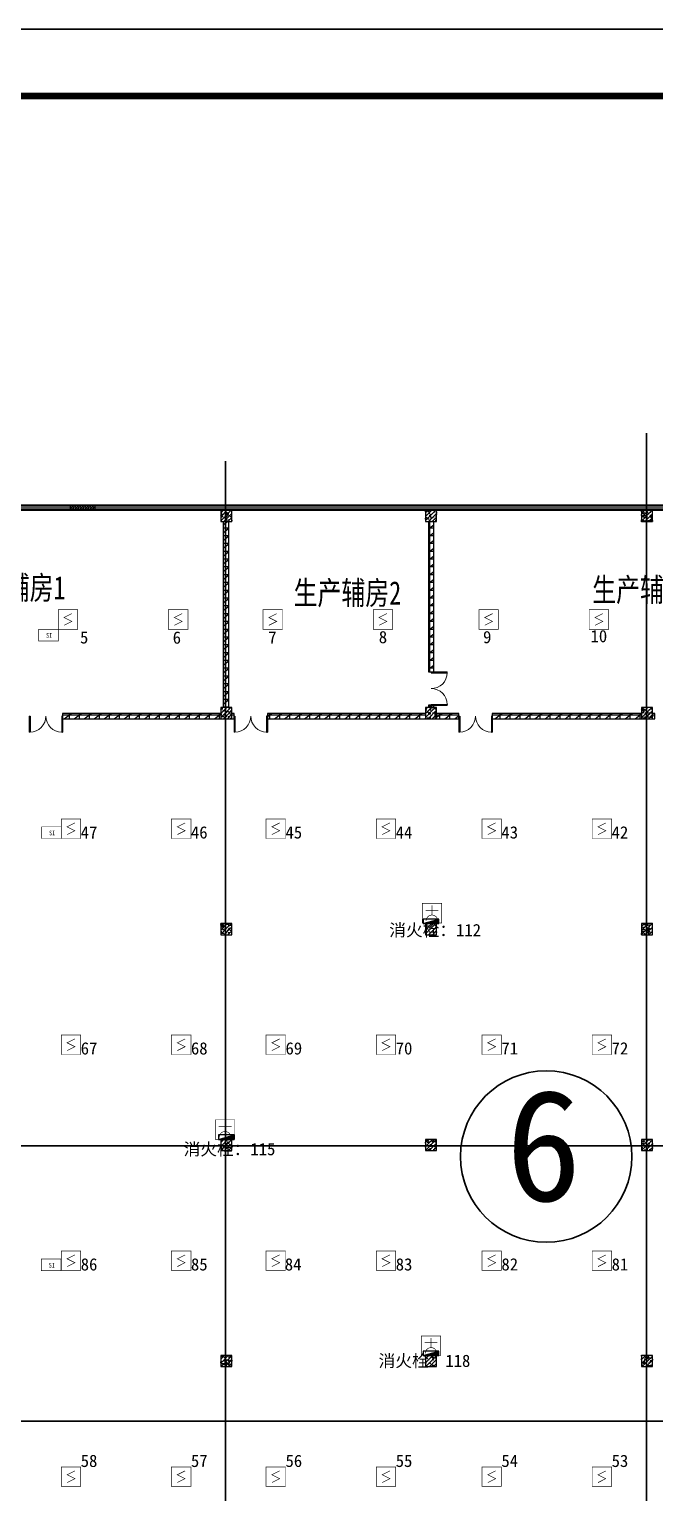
# Model space of a CAD drawing. Header units: millimetres. Extents: x -633009578 to 5705885, y -633235091 to 2571734.
# Drawn here: x 3311370 to 3339470, y 1947487 to 2013212 of the extents above; entities that cross this region are included whole.
import ezdxf
from ezdxf.enums import TextEntityAlignment as Align

# ---------------------------------------------------------------- set-up
doc = ezdxf.new("R2010")
doc.units = ezdxf.units.MM
doc.header["$LTSCALE"] = 1000
doc.header["$MEASUREMENT"] = 0
doc.layers.get('0').update_dxf_attribs({"color": 9})
for name, color, linetype in [('000000000000电气', 7, 'Continuous'), ('3T_WOOD', 21, 'Continuous'), ('A-COLUM(柱)', 255, 'Continuous'), ('A-DOOR(门）', 4, 'Continuous'), ('A-F-AREA(计算)', 5, 'Continuous'), ('A-HATH(填充)', 8, 'Continuous'), ('A-TEXT(房间)', 243, 'Continuous'), ('A-WALL(墙)', 255, 'Continuous'), ('A-WINDOW（窗）', 4, 'Continuous'), ('EQUIP_消火栓', 7, 'Continuous'), ('设备-消防', 3, 'Continuous'), ('设备-箱柜', 3, 'Continuous'), ('院图签、封面151013$0$PUB_TITLE', 153, 'Continuous'), ('院图签、封面151013$0$图签文字', 4, 'Continuous')]:
    doc.layers.add(name, color=color, linetype=linetype)
doc.styles.add('_TCH', font='simhei.ttf', dxfattribs={"width": 0.75, "bigfont": 'hztxt.shx'})
doc.styles.add('IDQSTYLE', font='simhei.ttf', dxfattribs={"width": 0.707, "bigfont": 'hztxt.shx'})
doc.styles.get("Standard").update_dxf_attribs({"font": 'simhei.ttf', "bigfont": 'hztxt.shx'})
doc.styles.add('宋体', font='simhei.ttf')
doc.styles.add('院图签、封面151013$0$-宋体', font='simhei.ttf', dxfattribs={"width": 0.8})
pattern_1 = [(0, (849921.4751960391, 677977.5160347573), (0, 350), []), (37.875, (850321.4751960391, 677977.5160347573), (-169.61527734408, 218.0766567528281), []), (90, (850321.4751960391, 677977.5160347573), (-450, 2.755455298081545e-14), [])]

# ---------------------------------------------------------------- blocks, each defined once
blk = doc.blocks.new('HC001224')
at = {"color": 0, "linetype": 'Continuous', "const_width": 0.2}
blk.add_lwpolyline([(-3.125, 3.125), (3.125, 3.125), (3.125, -3.125), (-3.125, -3.125)], close=True, dxfattribs=at)
blk.add_lwpolyline([(1.25, 1.875), (-1.25, 0.625), (1.25, -0.625), (-1.25, -1.875)], dxfattribs=at)
at = {"color": 0, "style": 'IDQSTYLE', "width": 0.7}
blk.add_attdef('PSFHATT', (5.125, -3.125), '', height=2.5, dxfattribs=at)
blk = doc.blocks.new('HC001552')
at = {"color": 0, "linetype": 'Continuous', "const_width": 0.2}
blk.add_lwpolyline([(-3.125, 3.125), (3.125, 3.125), (3.125, -3.125), (-3.125, -3.125)], close=True, dxfattribs=at)
blk.add_lwpolyline([(-1.875, 2.5, 0.1989123673796508), (-1.325825214724788, 1.174174785275256, 0.1989123673796632), (-1.010554351787499e-15, 0.625, 0.1989123673796561), (1.325825214724758, 1.174174785275198, 0.1989123673796527), (1.875, 2.5)], format="xyb", dxfattribs=at)
for points in [[(-1.4210854715202e-14, 0.625), (0, -2.5)], [(-2.062500000000007, -0.9375000000000071), (2.062499999999993, -0.9374999999999931)]]:
    blk.add_lwpolyline(points, dxfattribs=at)
at = {"color": 0, "style": 'IDQSTYLE', "width": 0.7}
blk.add_attdef('PSFHATT', (5.125, -3.125), '', height=2.5, dxfattribs=at)
blk = doc.blocks.new('HC001180')
at = {"color": 0, "linetype": 'Continuous', "const_width": 0.2}
blk.add_lwpolyline([(-3.125, 1.875000000000028), (3.125, 1.875000000000028), (3.125, -1.874999999999972), (-3.125, -1.874999999999972)], close=True, dxfattribs=at)
at = {"color": 0, "style": 'IDQSTYLE', "width": 0.7}
for tag, p in [('SI', (-0.7698887372055268, -0.8480397754184743)), ('PSFHATT', (5.125, -1.874999999999972))]:
    blk.add_attdef(tag, p, '', height=1.5, dxfattribs=at)
blk = doc.blocks.new('建筑图框_A1')
at = {"layer": '院图签、封面151013$0$PUB_TITLE'}
blk.add_lwpolyline([(0, 0), (84100, 0), (84100, 59400), (0, 59400)], close=True, dxfattribs=at)
at = {"layer": '院图签、封面151013$0$PUB_TITLE', "const_width": 100}
blk.add_lwpolyline([(2500, 1000), (83100, 1000), (83100, 58400), (2500, 58400)], close=True, dxfattribs=at)
at = {"layer": '院图签、封面151013$0$图签文字', "color": 6, "style": '院图签、封面151013$0$-宋体'}
for tag, height, width, p in [('工程主持人', 400, 0.7999999999883585, (79990.91196859907, 29505.93707200652)), ('审定', 400, 0.7999999999883585, (79990.91196859907, 28705.93707200605)), ('审核', 400, 0.7999999999883585, (79990.91196859907, 27905.93707200559)), ('专业负责人', 400, 0.7999999999883585, (79990.91196859907, 27105.93707200512)), ('校对', 400, 0.7999999999883585, (79990.91196859907, 26305.93707200466)), ('设计', 400, 0.7999999999883585, (79990.91196859907, 25505.93707200419)), ('方案设计人', 400, 0.7999999999883585, (79990.91196859907, 24706.79438478127)), ('工程编号', 300, 0.7000000000116415, (81000.00416498398, 8700.424278954277)), ('版次', 300, 0.7000000000116415, (78738.08139540046, 3005.726258059498)), ('日期', 300, 0.7000000000116415, (82038.0813954557, 3000.226258123759)), ('图号', 200, 0.7000000000116415, (82538.08139542397, 2400.075247410685)), ('比例', 300, 0.7000000000116415, (78738.08139537089, 2200.188802679535)), ('图号_X施', 300, 0.7000000000116415, (81538.08139540977, 2200.188802651362)), ('图号_总数', 200, 0.7000000000116415, (82538.08139541186, 2000.075247410219))]:
    blk.add_attdef(tag, text='', height=height, dxfattribs=dict(at, width=width)).set_placement(p, align=Align.MIDDLE_CENTER)
at = {"layer": '院图签、封面151013$0$图签文字', "color": 6, "style": '院图签、封面151013$0$-宋体', "width": 0.7}
for tag, p in [('建设单位_001', (80935.88661794258, 7446.21079580821)), ('工程名称_001', (80933.52706738078, 6045.368099178996)), ('图名_001', (79742.88288308708, 4059.656552180292))]:
    blk.add_attdef(tag, p, '', height=300, dxfattribs=at)
blk = doc.blocks.new('$TwtSys$00000434')
for p, q in [((-0.5, 0.5), (-0.5, -0.5)), ((-0.5, -0.5), (0.5, 0.5)), ((0.5, 0.5), (-0.5, 0.5)), ((0.5, -0.5), (0.5, 0.5)), ((-0.5, -0.5), (0.5, -0.5))]:
    blk.add_line(p, q)
blk.add_solid([(0.5, -0.5), (0.5, 0.5), (-0.5, -0.5)])
blk = doc.blocks.new('G$CD148DACB')
at = {"layer": 'EQUIP_消火栓', "xscale": 700, "yscale": 200, "zscale": 700, "rotation": 359.9999949910436}
for p in [(-86299.99999126745, 116650.0000000428), (-95499.99999126699, 106957.1366238107), (-86299.99999126745, 97250.00000004284)]:
    blk.add_blockref('$TwtSys$00000434', p, dxfattribs=at)
blk = doc.blocks.new('$TCHSYS$WIN2D')
for p, q in [((-0.5, 0.5), (0.5, 0.5)), ((-0.5, 0.5), (-0.4999999999999999, -0.5)), ((0.5, 0.5), (0.4999999999999998, -0.5)), ((0.5, 0.1666666666666666), (-0.5, 0.1666666666666666)), ((0.5, -0.1666666666666667), (-0.5, -0.1666666666666667)), ((-0.4999999999999999, -0.5), (0.5, -0.5))]:
    blk.add_line(p, q)
blk = doc.blocks.new('$DorLib2D$00000002')
for p, q in [((-0.5, -5.684341886080802e-17), (-0.5000000000000007, 0.4875)), ((-0.4750000000000007, 0.4875), (-0.5000000000000007, 0.4875)), ((-0.475, -2.842170943040401e-17), (-0.4750000000000007, 0.4875)), ((0.475, -2.842170943040401e-17), (0.4750000000000007, 0.4875)), ((0.4750000000000007, 0.4875), (0.5000000000000007, 0.4875)), ((0.5, -5.684341886080802e-17), (0.5000000000000007, 0.4875)), ((-0.5, -5.684341886080802e-17), (-0.475, -2.842170943040401e-17)), ((0.5, -5.684341886080802e-17), (0.475, -2.842170943040401e-17))]:
    blk.add_line(p, q)
at = {"lineweight": 13}
for centre, start, end in [((-0.4875, -4.263256414560601e-17), 0, 88.53071641864632), ((0.4875, -4.263256414560601e-17), 91.4692835813537, 180)]:
    blk.add_arc(centre, 0.4875, start, end, dxfattribs=at)
blk = doc.blocks.new('_FZH')
h = blk.add_hatch()
h.set_pattern_fill('钢筋混凝土', color=256, scale=0.1, style=0)
h.set_pattern_definition([(45, (0, 0), (-0.1767766952966369, 0.1767766952966369), []), (50, (0, 0), (0.7172601826007535, -0.06275213498259512), [0.07500000000000001, -0.8250000000000001]), (355, (0, 0), (-0.138751333613, 0.7521921337000119), [0.06, -0.66]), (100.4514, (0.05977168000000001, -0.00522934), (0.5785093817140216, 0.6894395420609536), [0.06374019, -0.701142112]), (46.1842, (0, 0.2), (1.067241048625645, -0.1655190143290181), [0.1125, -1.2375]), (96.6356, (0.088936745, 0.186206693), (0.9346627055487033, 0.9741178709004418), [0.095610288, -1.051713]), (351.1842, (0, 0.2), (0.9346619451336272, 0.9741186009253247), [0.09000000000000001, -0.9900000000000001]), (21, (0.1, 0.15), (0.5969070521184617, -0.4026188906653388), [0.07500000000000001, -0.8250000000000001]), (326, (0.1, 0.15), (0.2433153319215824, 0.7251500450468529), [0.06, -0.66]), (71.4514, (0.149742233, 0.116448394), (0.84022262858149, 0.3225304967099524), [0.06374019, -0.701142112]), (37.50000000000001, (0, 0), (0.01215985531729062, 0.3328938538313115), [0, -0.652, 0, -0.67, 0, -0.6625000000000001]), (7.499999999999999, (0, 0), (0.2630695374421486, 0.3944117118823603), [0, -0.382, 0, -0.637, 0, -0.2525]), (-32.5, (-0.223, 0), (0.533822436172409, -0.02255487173437976), [0, -0.25, 0, -0.78, 0, -1.035]), (-42.5, (-0.323, 0), (0.5831861693423862, 0.1001049823323177), [0, -0.325, 0, -0.518, 0, -0.735])])
h.paths.add_polyline_path([(-0.5, -0.5), (0.5, -0.5), (0.5, 0.5), (-0.5, 0.5)])
blk.add_lwpolyline([(-0.5, -0.5), (0.5, -0.5), (0.5, 0.5), (-0.5, 0.5)], close=True)

msp = doc.modelspace()

# ---------------------------------------------------------------- hatches: boundary and pattern name
at = {"layer": '3T_WOOD'}
h = msp.add_hatch(dxfattribs=at)
h.set_pattern_fill('ANSI31', color=256, scale=50)
h.set_pattern_definition([(45, (2160479.395743424, 677977.51603476), (-56.1266007566822, 56.12660075668221), [])])
h.paths.add_polyline_path([(3313219.983629855, 1991839.596922424), (3314319.983629855, 1991839.596922424), (3314319.983629855, 1991599.596922424), (3313219.983629855, 1991599.596922424)])
at = {"layer": 'A-HATH(填充)'}
h = msp.add_hatch(dxfattribs=at)
h.set_pattern_fill('空心砖', color=256, scale=100, style=0)
h.set_pattern_definition(pattern_1)
h.paths.add_polyline_path([(3320099.994031722, 1982749.596922424), (3320339.994031722, 1982749.596922424), (3320339.994031722, 1991099.596922424), (3320099.994031722, 1991099.596922424)])
h = msp.add_hatch(dxfattribs=at)
h.set_pattern_fill('空心砖', color=256, scale=100, style=0)
h.set_pattern_definition(pattern_1)
h.paths.add_polyline_path([(3329299.994031722, 1991099.596922424), (3329299.994031715, 1984349.596922107), (3329539.994031715, 1984349.596922107), (3329539.994031722, 1991099.596922424)])
h = msp.add_hatch(dxfattribs=at)
h.set_pattern_fill('空心砖', color=256, scale=100, style=0)
h.set_pattern_definition(pattern_1)
h.paths.add_polyline_path([(3319969.994031749, 1982249.596922424), (3319969.994031749, 1982489.596922413), (3312869.994031488, 1982489.596922421), (3312869.994031488, 1982249.596922421)])
h = msp.add_hatch(dxfattribs=at)
h.set_pattern_fill('空心砖', color=256, scale=100, style=0)
h.set_pattern_definition(pattern_1)
h.paths.add_polyline_path([(3320469.994031749, 1982489.596922418), (3320469.994031749, 1982249.596922418), (3320569.994031996, 1982249.596922421), (3320569.994031996, 1982489.596922421)])
h = msp.add_hatch(dxfattribs=at)
h.set_pattern_fill('空心砖', color=256, scale=100, style=0)
h.set_pattern_definition(pattern_1)
h.paths.add_polyline_path([(3329169.994031749, 1982249.596922424), (3329169.994031749, 1982489.596922413), (3322069.994031996, 1982489.596922421), (3322069.994031996, 1982249.596922421)])
h = msp.add_hatch(dxfattribs=at)
h.set_pattern_fill('空心砖', color=256, scale=100, style=0)
h.set_pattern_definition(pattern_1)
h.paths.add_polyline_path([(3329299.994031717, 1982749.596922424), (3329539.994031717, 1982749.596922424), (3329539.994031715, 1982849.596922615), (3329299.994031715, 1982849.596922615)])
h = msp.add_hatch(dxfattribs=at)
h.set_pattern_fill('空心砖', color=256, scale=100, style=0)
h.set_pattern_definition(pattern_1)
h.paths.add_polyline_path([(3329669.994031749, 1982489.596922417), (3329669.994031749, 1982249.596922407), (3330669.994031488, 1982249.596922384), (3330669.994031488, 1982489.596922435)])
h = msp.add_hatch(dxfattribs=at)
h.set_pattern_fill('空心砖', color=256, scale=100, style=0)
h.set_pattern_definition(pattern_1)
h.paths.add_polyline_path([(3338869.994031749, 1982249.596922424), (3338869.994031749, 1982489.596922413), (3332169.994031488, 1982489.596922435), (3332169.994031488, 1982249.596922384)])
h = msp.add_hatch(dxfattribs=at)
h.set_pattern_fill('空心砖', color=256, scale=100, style=0)
h.set_pattern_definition(pattern_1)
h.paths.add_polyline_path([(3339369.994031749, 1982489.596922387), (3339369.994031749, 1982249.596922423), (3339469.994031489, 1982249.596922427), (3339469.994031489, 1982489.596922377)])

# ---------------------------------------------------------------- linework, layer by layer
at = {"elevation": 2e-08}
msp.add_lwpolyline([(2725055.437121258, 2013211.976810416), (4008204.699681385, 2013211.976810416), (4008204.699681385, 1835011.976810416), (2725055.437121258, 1835011.976810416)], close=True, dxfattribs=at)
at = {"layer": '000000000000电气', "color": 4, "lineweight": 35}
for p, q in [((3339106.643402129, 1995068.22392048), (3339106.643402129, 1970447.091011062)), ((3320191.595523163, 1993811.700421182), (3320191.595523163, 1955275.984281542)), ((3339106.643402129, 1970447.091011062), (3339106.643402129, 1941309.012728608)), ((3343723.896011235, 1963072.478434223), (3296873.918288362, 1963072.478434223)), ((3320191.595523163, 1955275.984281542), (3320191.595523163, 1930648.671894973))]:
    msp.add_line(p, q, dxfattribs=at)
at = {"layer": '000000000000电气', "color": 1, "lineweight": 35}
msp.add_line((3358763.3977841, 1950695.334773406), (3310456.955518402, 1950695.334773406), dxfattribs=at)
at = {"layer": '000000000000电气', "color": 2, "lineweight": 35}
msp.add_circle((3334593.715740633, 1962584.986435501), 3849.870411166921, dxfattribs=at)
at = {"layer": '3T_WOOD'}
msp.add_lwpolyline([(3313219.983629855, 1991839.596922424), (3314319.983629855, 1991839.596922424), (3314319.983629855, 1991599.596922424), (3313219.983629855, 1991599.596922424)], close=True, dxfattribs=at)
at = {"layer": 'A-F-AREA(计算)'}
msp.add_lwpolyline([(3282179.971570265, 1991839.59697076), (3416459.971570265, 1991839.59697076), (3416459.971570265, 1855759.59697076), (3282179.971570265, 1855759.59697076)], close=True, dxfattribs=at)
at = {"layer": 'A-WALL(墙)'}
for p, q in [((3320099.994031715, 1982749.596922453), (3320099.994031722, 1991099.596922424)), ((3320339.994031772, 1982749.596922453), (3320339.994031722, 1991099.596922424)), ((3329299.994031722, 1991099.596922424), (3329299.994031715, 1984349.596922107)), ((3329539.994031715, 1984349.596922107), (3329539.994031722, 1991099.596922424)), ((3329299.994031715, 1984349.596922107), (3329539.994031715, 1984349.596922107)), ((3319969.994031977, 1982489.5969224), (3312869.994031488, 1982489.596922421)), ((3312869.994031488, 1982489.596922421), (3312869.994031488, 1982249.596922421)), ((3320569.994031996, 1982489.596922421), (3320469.994031977, 1982489.596923372)), ((3320569.994031996, 1982249.596922421), (3320569.994031996, 1982489.596922421)), ((3329169.994031977, 1982489.596922426), (3322069.994031996, 1982489.596922421)), ((3322069.994031996, 1982489.596922421), (3322069.994031996, 1982249.596922421)), ((3329539.994031715, 1982849.596922615), (3329299.994031715, 1982849.596922615)), ((3329299.994031715, 1982849.596922615), (3329299.994032457, 1982749.596922453)), ((3329539.994032325, 1982749.596922453), (3329539.994031715, 1982849.596922615)), ((3330669.994031488, 1982489.596922435), (3329669.994031977, 1982489.596922487)), ((3330669.994031488, 1982249.596922384), (3330669.994031488, 1982489.596922435)), ((3338869.994031977, 1982489.596922392), (3332169.994031488, 1982489.596922435)), ((3332169.994031488, 1982489.596922435), (3332169.994031488, 1982249.596922384)), ((3339469.994031489, 1982489.596922377), (3339369.994031977, 1982489.596922497)), ((3339469.994031489, 1982249.596922427), (3339469.994031489, 1982489.596922377)), ((3312869.994031488, 1982249.596922421), (3319969.994031977, 1982249.596922409)), ((3320469.994031977, 1982249.596922147), (3320569.994031996, 1982249.596922421)), ((3322069.994031996, 1982249.596922421), (3329169.994031977, 1982249.596922418)), ((3329669.994031977, 1982249.596922279), (3330669.994031488, 1982249.596922384)), ((3332169.994031488, 1982249.596922384), (3338869.994031977, 1982249.596922426)), ((3339369.994031977, 1982249.596922102), (3339469.994031489, 1982249.596922427))]:
    msp.add_line(p, q, dxfattribs=at)

# ---------------------------------------------------------------- block references
at = {"layer": '3T_WOOD'}
msp.add_blockref('G$CD148DACB', (3415719.994031765, 1856499.596922423), dxfattribs=at)
at = {"layer": 'A-COLUM(柱)', "xscale": 500, "yscale": 500, "zscale": 500}
for p in [(3320219.994031749, 1991349.596922424), (3329419.994031749, 1991349.596922424), (3339119.994031749, 1991349.596922424), (3320219.994031749, 1982499.596922424), (3329419.994031749, 1982499.596922424), (3339119.994031749, 1982499.596922424), (3320219.994031749, 1972799.596922424), (3329419.994031749, 1972799.596922424), (3339119.994031749, 1972799.596922424), (3320219.994031749, 1963099.596922424), (3329419.994031749, 1963099.596922424), (3339119.994031749, 1963099.596922424), (3320219.994031749, 1953399.596922424), (3329419.994031749, 1953399.596922424), (3339119.994031749, 1953399.596922424)]:
    msp.add_blockref('_FZH', p, dxfattribs=at)
at = {"layer": 'A-DOOR(门）', "extrusion": (0, 0, -1), "xscale": -1500, "yscale": 1500, "zscale": 1500}
for p, rotation in [((-3329419.994031722, 1983599.596922424), 90.00000000000001), ((-3312119.994031675, 1982369.596922413), 180), ((-3321319.994031936, 1982369.596922413), 180), ((-3331419.994031676, 1982369.596922413), 180)]:
    msp.add_blockref('$DorLib2D$00000002', p, dxfattribs=dict(at, rotation=rotation))
at = {"layer": 'A-WINDOW（窗）', "extrusion": (0, 0, -1), "xscale": -50000.04198255227, "yscale": 240, "zscale": 50000.04198255227, "rotation": 180}
msp.add_blockref('$TCHSYS$WIN2D', (-3323319.973041228, 1991719.596922424), dxfattribs=at)
at = {"layer": '设备-消防', "xscale": 140, "yscale": 140, "zscale": 140, "rotation": 180}
for name, p in [('HC001224', (3313109.971814688, 1986706.212046199)), ('HC001224', (3318061.767846846, 1986706.212046199)), ('HC001224', (3322309.971814688, 1986706.212046199)), ('HC001224', (3327261.767846846, 1986706.212046199)), ('HC001224', (3332009.971814688, 1986706.212046199)), ('HC001224', (3336961.767846846, 1986706.212046199)), ('HC001224', (3313244.471814688, 1977306.212046199)), ('HC001224', (3318196.267846846, 1977306.212046199)), ('HC001224', (3322444.471814688, 1977306.212046199)), ('HC001224', (3327396.267846846, 1977306.212046199)), ('HC001224', (3332144.471814688, 1977306.212046199)), ('HC001224', (3337096.267846846, 1977306.212046199)), ('HC001552', (3329461.03530466, 1973517.26827573)), ('HC001224', (3313244.471814688, 1967606.212046199)), ('HC001224', (3318196.267846846, 1967606.212046199)), ('HC001224', (3322444.471814688, 1967606.212046199)), ('HC001224', (3327396.267846846, 1967606.212046199)), ('HC001224', (3332144.471814688, 1967606.212046199)), ('HC001224', (3337096.267846846, 1967606.212046199)), ('HC001552', (3320167.038350321, 1963797.548635718)), ('HC001224', (3313244.471814688, 1957906.212046199)), ('HC001224', (3318196.267846846, 1957906.212046199)), ('HC001224', (3322444.471814688, 1957906.212046199)), ('HC001224', (3327396.267846846, 1957906.212046199)), ('HC001224', (3332144.471814688, 1957906.212046199)), ('HC001224', (3337096.267846846, 1957906.212046199)), ('HC001552', (3329419.994049233, 1954092)), ('HC001224', (3313244.471814688, 1948206.212046199)), ('HC001224', (3318196.267846846, 1948206.212046199)), ('HC001224', (3322444.471814688, 1948206.212046199)), ('HC001224', (3327396.267846846, 1948206.212046199)), ('HC001224', (3332144.471814688, 1948206.212046199)), ('HC001224', (3337096.267846846, 1948206.212046199))]:
    msp.add_blockref(name, p, dxfattribs=at)
at = {"layer": '设备-消防'}
ref = msp.add_blockref('HC001180', (3312234.971814688, 1986006.212046199), dxfattribs=dict(at, xscale=140, yscale=140, zscale=140))
ref.add_attrib('SI', 'SI', (3312127.18739148, 1985887.486477641), dxfattribs={"layer": '0', "color": 0, "height": 210, "width": 0.8})
ref = msp.add_blockref('HC001180', (3312369.471814688, 1977131.212046199), dxfattribs=dict(at, xscale=140, yscale=140, zscale=140))
ref.add_attrib('SI', 'SI', (3312261.68739148, 1977012.486477641), dxfattribs={"layer": '0', "color": 0, "height": 210, "width": 0.8})
ref = msp.add_blockref('HC001180', (3312352.44918957, 1957717.535502289), dxfattribs=dict(at, xscale=140, yscale=140, zscale=140))
ref.add_attrib('SI', 'SI', (3312244.664766362, 1957598.80993373), dxfattribs={"layer": '0', "color": 0, "height": 210, "width": 0.8})
at = {"layer": '设备-箱柜', "xscale": 3, "yscale": 3}
msp.add_blockref('建筑图框_A1', (3229655.437121258, 1835011.976810416, 4.000000000000001e-08), dxfattribs=at)

# ---------------------------------------------------------------- texts
at = {"layer": '000000000000电气', "color": 1, "style": '宋体'}
for s, p in [('10', (3336585.660198284, 1985683.37846146)), ('5', (3313650.874534161, 1985627.794346575)), ('6', (3317814.627617919, 1985618.43917688)), ('7', (3322106.711933235, 1985618.43917688)), ('8', (3327074.200379387, 1985640.226406907)), ('9', (3331758.454835188, 1985640.226406907)), ('47', (3313681.971814688, 1976868.712046199)), ('46', (3318633.767846846, 1976868.712046199)), ('45', (3322881.971814688, 1976868.712046199)), ('44', (3327833.767846846, 1976868.712046199)), ('43', (3332581.971814688, 1976868.712046199)), ('42', (3337533.767846846, 1976868.712046199)), ('67', (3313681.971814688, 1967168.712046199)), ('68', (3318633.767846846, 1967168.712046199)), ('69', (3322881.971814688, 1967168.712046199)), ('70', (3327833.767846846, 1967168.712046199)), ('71', (3332581.971814688, 1967168.712046199)), ('72', (3337533.767846846, 1967168.712046199)), ('86', (3313681.971814688, 1957468.712046199)), ('85', (3318633.767846846, 1957468.712046199)), ('84', (3322850.839952256, 1957468.712046199)), ('83', (3327833.767846846, 1957468.712046199)), ('82', (3332581.971814688, 1957468.712046199)), ('81', (3337533.767846846, 1957468.712046199)), ('58', (3313681.971814688, 1948643.712046199)), ('57', (3318633.767846846, 1948643.712046199)), ('56', (3322881.971814688, 1948643.712046199)), ('55', (3327833.767846846, 1948643.712046199)), ('54', (3332581.971814688, 1948643.712046199)), ('53', (3337533.767846846, 1948643.712046199))]:
    msp.add_text(s, height=550, dxfattribs=at).set_placement(p)
at = {"layer": '000000000000电气', "color": 4, "style": '宋体'}
for s, p in [('消火栓：112', (3327542.313036025, 1972481.456280873)), ('消火栓：115', (3318303.345262042, 1962644.179047276)), ('消火栓：118', (3327062.934344773, 1953138.383492813))]:
    msp.add_text(s, height=550, dxfattribs=at).set_placement(p)
at = {"layer": '000000000000电气', "color": 2, "lineweight": 35, "style": '宋体'}
msp.add_text('6', height=5000, dxfattribs=at).set_placement((3332778.86942435, 1960588.655487589))
at = {"layer": 'A-TEXT(房间)', "style": '_TCH', "width": 0.75}
for s, p in [('生产辅房1', (3308164.52394223, 1987604.799198878)), ('生产辅房2', (3323245.527907956, 1987373.331423101)), ('生产辅房3', (3336660.369413019, 1987514.114226469))]:
    msp.add_text(s, height=1050, dxfattribs=at).set_placement(p)

doc.saveas('drawing.dxf')
